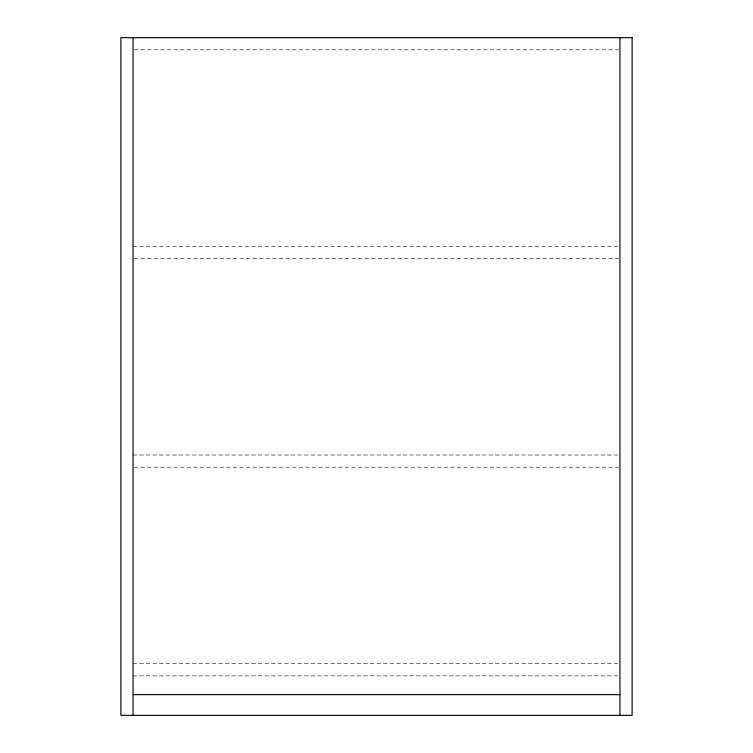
<?xml version="1.0" encoding="UTF-8"?>
<svg xmlns="http://www.w3.org/2000/svg" width="753" height="753" viewBox="0 0 753 753"><rect width="100%" height="100%" fill="white"/><g stroke="black" fill="none" stroke-linecap="round" stroke-linejoin="round"><path stroke-width="0.56" stroke-dasharray="3.77 2.82" d="M134.222 49.82L618.778 49.82M133.046 246.335L618.778 246.335M134.222 258.505L618.778 258.505M133.046 455.019L618.778 455.019M134.222 467.189L618.778 467.189M133.046 663.704L618.778 663.704M133.046 675.874L618.778 675.874"/><path stroke-width="1.13" d="M133.046 694.624L619.954 694.624M619.954 37.65L619.954 715.35M133.046 37.65L133.046 715.35M632.125 37.65L120.875 37.65L120.875 715.35L632.125 715.35L632.125 37.65"/></g></svg>
